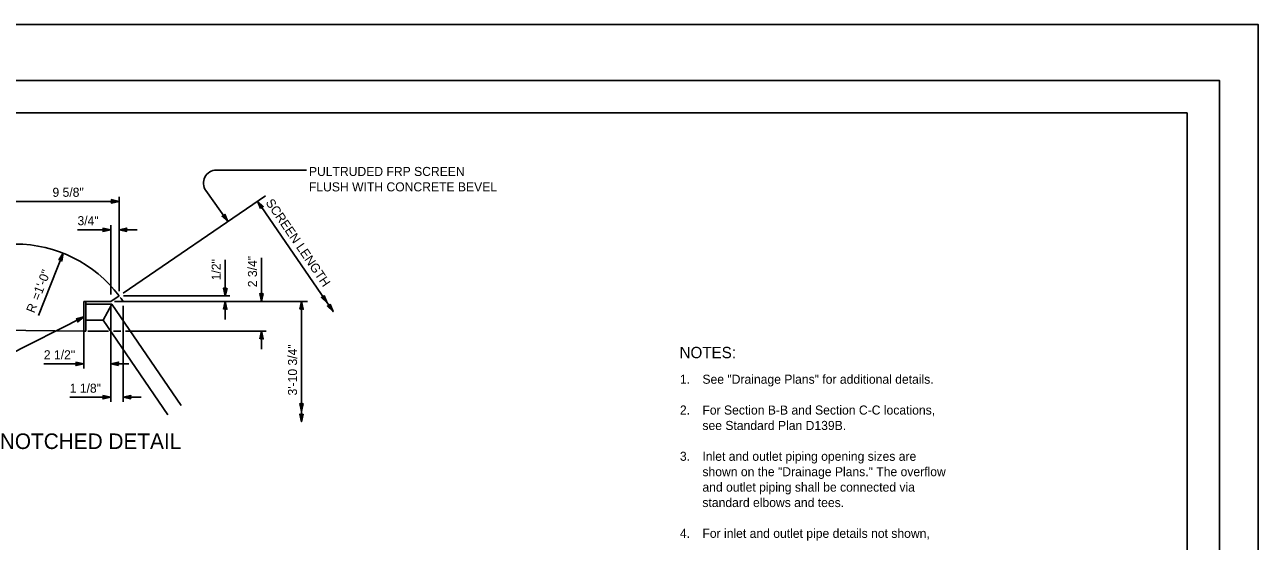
# Model space of a CAD drawing. Extents: x -893 to 867, y -474 to 712.
# Drawn here: x -85 to 867, y 313 to 712 of the extents above; entities that cross this region are included whole.
import ezdxf

# ---------------------------------------------------------------- set-up
doc = ezdxf.new("R2010")
doc.units = 0
for name, color, linetype in [('60 Nongeo Data', 7, 'Continuous'), ('border_PLOTTING-ELEMENTS', 7, 'Continuous'), ('border_rw_22x34_Cut_Lines', 7, 'Continuous'), ('border_SHEET', 7, 'Continuous'), ('str_Text-A', 7, 'Continuous')]:
    doc.layers.add(name, color=color, linetype=linetype)

# ---------------------------------------------------------------- blocks, each defined once
blk = doc.blocks.new('AHT')
at = {"layer": '60 Nongeo Data'}
blk.add_lwpolyline([(-5.9055, 1.3189), (0, 0), (-5.9059, -1.3094), (-5.6957, -0.9602), (-1.3693, -0.0035), (-5.6968, 0.9693), (-5.4886, 0.6205), (-2.7193, 0.002), (-5.4858, -0.6114), (-5.2756, -0.2622), (-4.0791, 0.0031), (-5.2799, 0.2713), (-5.1181, 0), (-5.9059, -1.3094), (-5.1181, 0)], close=True, dxfattribs=at)

msp = doc.modelspace()

# ---------------------------------------------------------------- linework, layer by layer
at = {"layer": '60 Nongeo Data'}
for p, q in [((-92.35, 575.53), (-12.35, 575.53)), ((-12.35, 506.1), (-12.35, 579.03)), ((100.65, 579.84), (-9.29, 504.7)), ((152.79, 490.45), (94.54, 575.67)), ((-44.42, 553.57), (-18.73, 553.57)), ((-18.73, 503.49), (-18.73, 557.07)), ((-12.35, 507.85), (-12.35, 557.07)), ((1.65, 553.57), (-12.35, 553.57)), ((-55.42, 535.49), (-74.49, 487.46)), ((69.6, 530.35), (69.6, 502.6)), ((97.58, 531.96), (97.58, 498.24)), ((-39.57, 498.24), (-39.57, 475.32)), ((-18.73, 498.24), (-39.57, 498.24)), ((-38, 498.24), (-38, 475.32)), ((-17.93, 496.16), (-38, 496.16)), ((-24.53, 483.66), (-17.93, 496.16)), ((-12.35, 502.6), (-18.73, 498.24)), ((35.61, 417.83), (-17.93, 496.16)), ((-9.26, 498.24), (-15.78, 498.24)), ((-15.23, 498.24), (132.97, 498.24)), ((-8.85, 502.6), (73.1, 502.6)), ((-5.76, 498.24), (73.1, 498.24)), ((-5.76, 498.24), (101.08, 498.24)), ((69.6, 484.24), (69.6, 498.24)), ((128.47, 405.28), (128.47, 498.24)), ((-99.44, 456), (-39.57, 486.25)), ((-39.57, 494.74), (-39.57, 446.54)), ((-18.73, 494.74), (-18.73, 420.75)), ((-18.73, 494.74), (-18.73, 446.54)), ((-9.26, 494.74), (-9.26, 420.75)), ((-184.3, 476.8), (-39.57, 475.35)), ((-24.53, 483.66), (-38, 483.66)), ((25.29, 410.77), (-24.53, 483.66)), ((-38, 475.32), (-39.57, 475.32)), ((-36.5, 475.32), (-20.51, 475.32)), ((-16.61, 475.32), (-10.92, 475.32)), ((-7.42, 475.32), (101.08, 475.32)), ((97.58, 461.32), (97.58, 475.32)), ((-70.36, 450.04), (-39.57, 450.04)), ((-4.73, 450.04), (-18.73, 450.04)), ((-50.42, 424.25), (-18.73, 424.25)), ((4.74, 424.25), (-9.26, 424.25))]:
    msp.add_line(p, q, dxfattribs=at)
for points in [[(62.77, 599.65), (132.22, 599.65)], [(71.65, 560.02), (54.63, 583.84)]]:
    msp.add_lwpolyline(points, dxfattribs=at)
for points in [[(96.78, 570.05), (94.54, 575.67), (98.95, 571.53), (98.54, 571.51), (95.31, 574.54), (96.95, 570.42), (97.12, 570.78), (96.07, 573.42), (98.14, 571.48), (97.73, 571.46), (96.84, 572.3), (97.29, 571.15), (97.43, 571.44), (98.95, 571.53), (97.43, 571.44)], [(69.29, 565.6), (71.65, 560.02), (67.16, 564.07), (67.56, 564.1), (70.86, 561.14), (69.13, 565.22), (68.97, 564.85), (70.08, 562.24), (67.97, 564.13), (68.37, 564.16), (69.29, 563.35), (68.81, 564.48), (68.68, 564.19), (67.16, 564.07), (68.68, 564.19)], [(145.9, 502.86), (148.14, 497.24), (143.73, 501.38), (144.14, 501.4), (147.37, 498.37), (145.73, 502.49), (145.56, 502.13), (146.61, 499.49), (144.54, 501.43), (144.95, 501.45), (145.84, 500.61), (145.39, 501.76), (145.25, 501.47), (143.73, 501.38), (145.25, 501.47)], [(150.54, 496.07), (152.79, 490.45), (148.37, 494.59), (148.78, 494.61), (152.01, 491.58), (150.37, 495.7), (150.2, 495.33), (151.25, 492.7), (149.19, 494.63), (149.59, 494.66), (150.49, 493.82), (150.03, 494.96), (149.9, 494.68), (148.37, 494.59), (149.9, 494.68)], [(-45.43, 484.76), (-39.57, 486.25), (-44.25, 482.42), (-44.22, 482.82), (-40.79, 485.63), (-45.09, 484.55), (-44.75, 484.33), (-41.99, 485.02), (-44.19, 483.23), (-44.16, 483.64), (-43.21, 484.41), (-44.4, 484.11), (-44.13, 483.94), (-44.25, 482.42), (-44.13, 483.94)]]:
    msp.add_lwpolyline(points, close=True, dxfattribs=at)
for centre, radius, start, end in [((62.77, 589.65), 10, 90, 215.55919), ((-92.31, 442.54), 100, 36.91085, 90.02073), ((-92.31, 442.54), 100, 33.84567, 35.9553)]:
    msp.add_arc(centre, radius, start, end, dxfattribs=at)
at = {"layer": 'border_PLOTTING-ELEMENTS'}
for points in [[(-893.45, -474.04), (866.55, -474.04), (866.55, 711.96), (-893.45, 711.96)], [(-863.45, 668.96), (836.55, 668.96), (836.55, -431.04), (-863.45, -431.04)]]:
    msp.add_lwpolyline(points, close=True, dxfattribs=at)
at = {"layer": 'border_rw_22x34_Cut_Lines'}
msp.add_lwpolyline([(-863.45, 668.96), (836.55, 668.96), (836.55, -431.04), (-863.45, -431.04)], close=True, dxfattribs=at)
at = {"layer": 'border_SHEET'}
for p, q in [((-813.45, 643.96), (811.55, 643.96)), ((811.55, 643.96), (811.55, -406.04))]:
    msp.add_line(p, q, dxfattribs=at)

# ---------------------------------------------------------------- block references
at = {"layer": '60 Nongeo Data'}
for p, xscale, yscale in [((-12.35, 575.53), 1.016949152542373, 1.012061028040939), ((-18.73, 553.57), 1.0169491525423728, 1.0120610280409388), ((-39.57, 450.04), 1.016949152542373, 1.012061028040939), ((-18.73, 424.25), 1.0169491525423728, 1.0120610280409388)]:
    msp.add_blockref('AHT', p, dxfattribs=dict(at, xscale=xscale, yscale=yscale))
for p, xscale, yscale, rotation in [((-12.35, 553.57), 1.016949152542373, 1.012061028040939, 180), ((-55.42, 535.49), 1.016949152542373, 1.0120610280409392, 68.35060101865177), ((69.6, 502.6), 1.016949152542373, 1.012061028040939, -90), ((69.6, 498.24), 1.016949152542373, 1.012061028040939, 90), ((97.58, 498.24), 1.0169491525423728, 1.0120610280409388, -90), ((128.47, 498.24), 1.016949152542373, 1.012061028040939, 90), ((97.58, 475.32), 1.016949152542373, 1.012061028040939, 90), ((-18.73, 450.04), 1.016949152542373, 1.012061028040939, 180), ((-9.26, 424.25), 1.016949152542373, 1.012061028040939, 180), ((128.47, 413.37), 1.016949152542373, 1.012061028040939, -90), ((128.47, 405.28), 1.016949152542373, 1.012061028040939, -90)]:
    msp.add_blockref('AHT', p, dxfattribs=dict(at, xscale=xscale, yscale=yscale, rotation=rotation))

# ---------------------------------------------------------------- texts
for s, height, p in [('PULTRUDED FRP SCREEN', 7.0004, (134.14, 595.1)), ('FLUSH WITH CONCRETE BEVEL', 7.0004, (134.14, 583.2)), ('9 5/8"', 7, (-63.72, 579.03)), ('3/4"', 7, (-44.42, 557.07)), ('2 1/2"', 7, (-70.36, 453.54)), ('NOTES:', 8.75, (420.06, 454.41)), ('1.', 7, (420.34, 434.68)), ('See "Drainage Plans" for additional details.', 7.0004, (437.7, 434.68)), ('1 1/8"', 7, (-50.42, 427.75)), ('2.', 7, (420.34, 410.88)), ('For Section B-B and Section C-C locations,', 7.0004, (437.7, 410.88)), ('see Standard Plan D139B.', 7.0004, (437.7, 398.98)), ('3.', 7, (420.34, 375.18)), ('Inlet and outlet piping opening sizes are', 7.0004, (437.7, 375.18)), ('shown on the "Drainage Plans." The overflow', 7.0004, (437.7, 363.27)), ('and outlet piping shall be connected via', 7.0004, (437.7, 351.37)), ('standard elbows and tees.', 7.0004, (437.7, 339.47)), ('4.', 7, (420.34, 315.67)), ('For inlet and outlet pipe details not shown,', 7.0004, (437.7, 315.67))]:
    msp.add_text(s, height=height, dxfattribs=at).set_placement(p)
for s, height, rotation, p in [('SCREEN LENGTH', 7.0004, 304.35413, (100.43, 574.51)), ('2 3/4"', 7, 90, (94.08, 509.22)), ('1/2"', 7, 90, (66.1, 514.55)), ('=1\'-0"', 7, 68.3506, (-73.86, 498.51)), ('R', 7, 68.3506, (-77.74, 488.75)), ('3\'-10 3/4"', 7, 90, (124.97, 425.64))]:
    msp.add_text(s, height=height, rotation=rotation, dxfattribs=at).set_placement(p)
at = {"layer": 'str_Text-A'}
msp.add_text('NOTCHED DETAIL', height=12, dxfattribs=at).set_placement((-104.32, 384.3))

doc.saveas('drawing.dxf')
